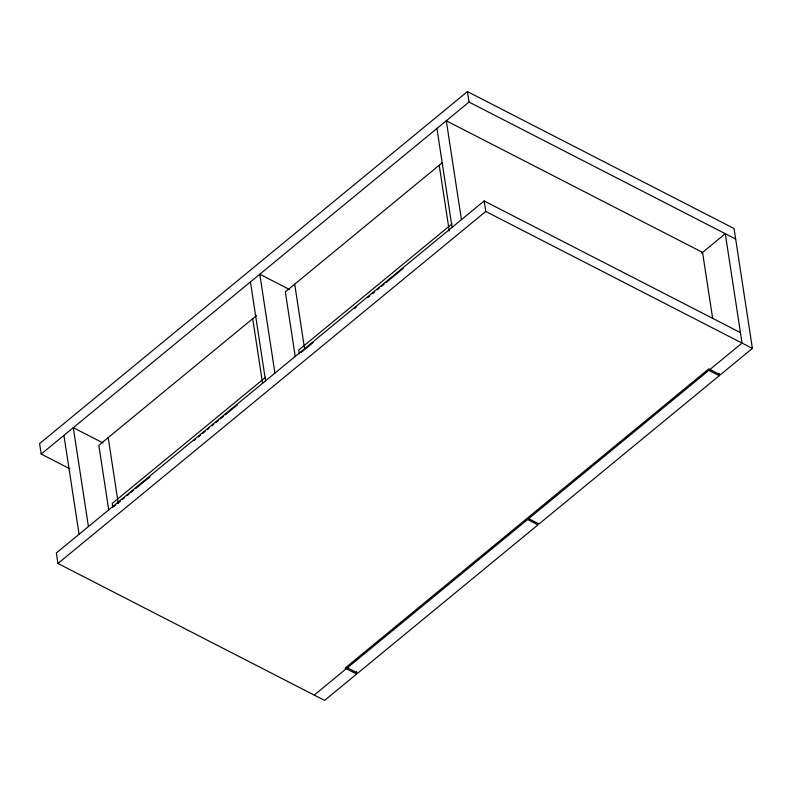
<?xml version="1.0" encoding="UTF-8"?>
<svg xmlns="http://www.w3.org/2000/svg" width="792" height="792" viewBox="0 0 792 792"><rect width="100%" height="100%" fill="white"/><g stroke="black" fill="none" stroke-linecap="round" stroke-linejoin="round"><path stroke-width="1.19" d="M740.421 332.6L484.159 200.97L56.341 552.974L57.945 563.468L324.581 700.415L356.667 674.022L345.114 668.082L708.761 368.874L720.314 374.814L752.4 348.411L734.055 228.532L467.419 91.585L39.6 443.589L41.204 454.073L69.736 468.735M41.204 454.073L469.022 102.069L467.419 91.585M256.459 315.622L98.832 445.312L108.722 509.919M442.025 162.934L285.338 291.862L295.218 356.469M265.558 377.299L112.246 503.445L112.84 507.345M452.064 223.849L298.742 349.995L299.346 353.885M113.791 506.563L115.691 504.989M117.602 503.425L120.453 501.079M122.364 499.505L124.265 497.94M127.126 495.594L129.027 494.02M130.928 492.456L133.789 490.109M135.689 488.535L149.975 476.784M193.783 440.748L195.683 439.174M198.544 436.828L200.445 435.263M202.356 433.689L205.207 431.343M207.108 429.779L209.019 428.205M211.87 425.858L213.781 424.294M215.681 422.72L218.542 420.374M220.443 418.81L223.304 416.453M225.205 414.889L237.58 404.702M301.247 352.321L313.622 342.134M354.568 308.444L356.479 306.88M367.904 297.475L369.805 295.911M372.666 293.555L374.567 291.991M377.428 289.644L379.328 288.07M381.239 286.506L384.09 284.16M386.001 282.586L403.138 268.488M57.945 563.468L485.763 211.454L484.159 200.97M701.702 253.113L725.294 233.699L742.035 343.084L314.216 695.089M718.869 373.26L719.245 375.695L539.025 523.977L528.66 518.651M469.022 102.069L735.659 239.026M485.763 211.454L752.4 348.411M708.88 370.369L719.245 375.695M289.476 289.476L259.796 274.22L274.923 373.121M527.591 519.532L537.956 524.858L357.737 673.141L347.371 667.814M102.99 442.926L73.29 427.68L88.427 526.571M712.652 318.334L702.563 252.4L446.292 120.77L461.429 219.661M436.937 128.472L452.074 227.363M439.213 165.241L449.292 231.076M356.291 671.586L356.667 674.022M294.693 284.16L304.583 348.767M250.44 281.922L265.567 380.823M252.707 318.701L262.598 383.308M108.187 437.61L118.265 503.445M63.934 435.382L79.061 534.273"/></g></svg>
